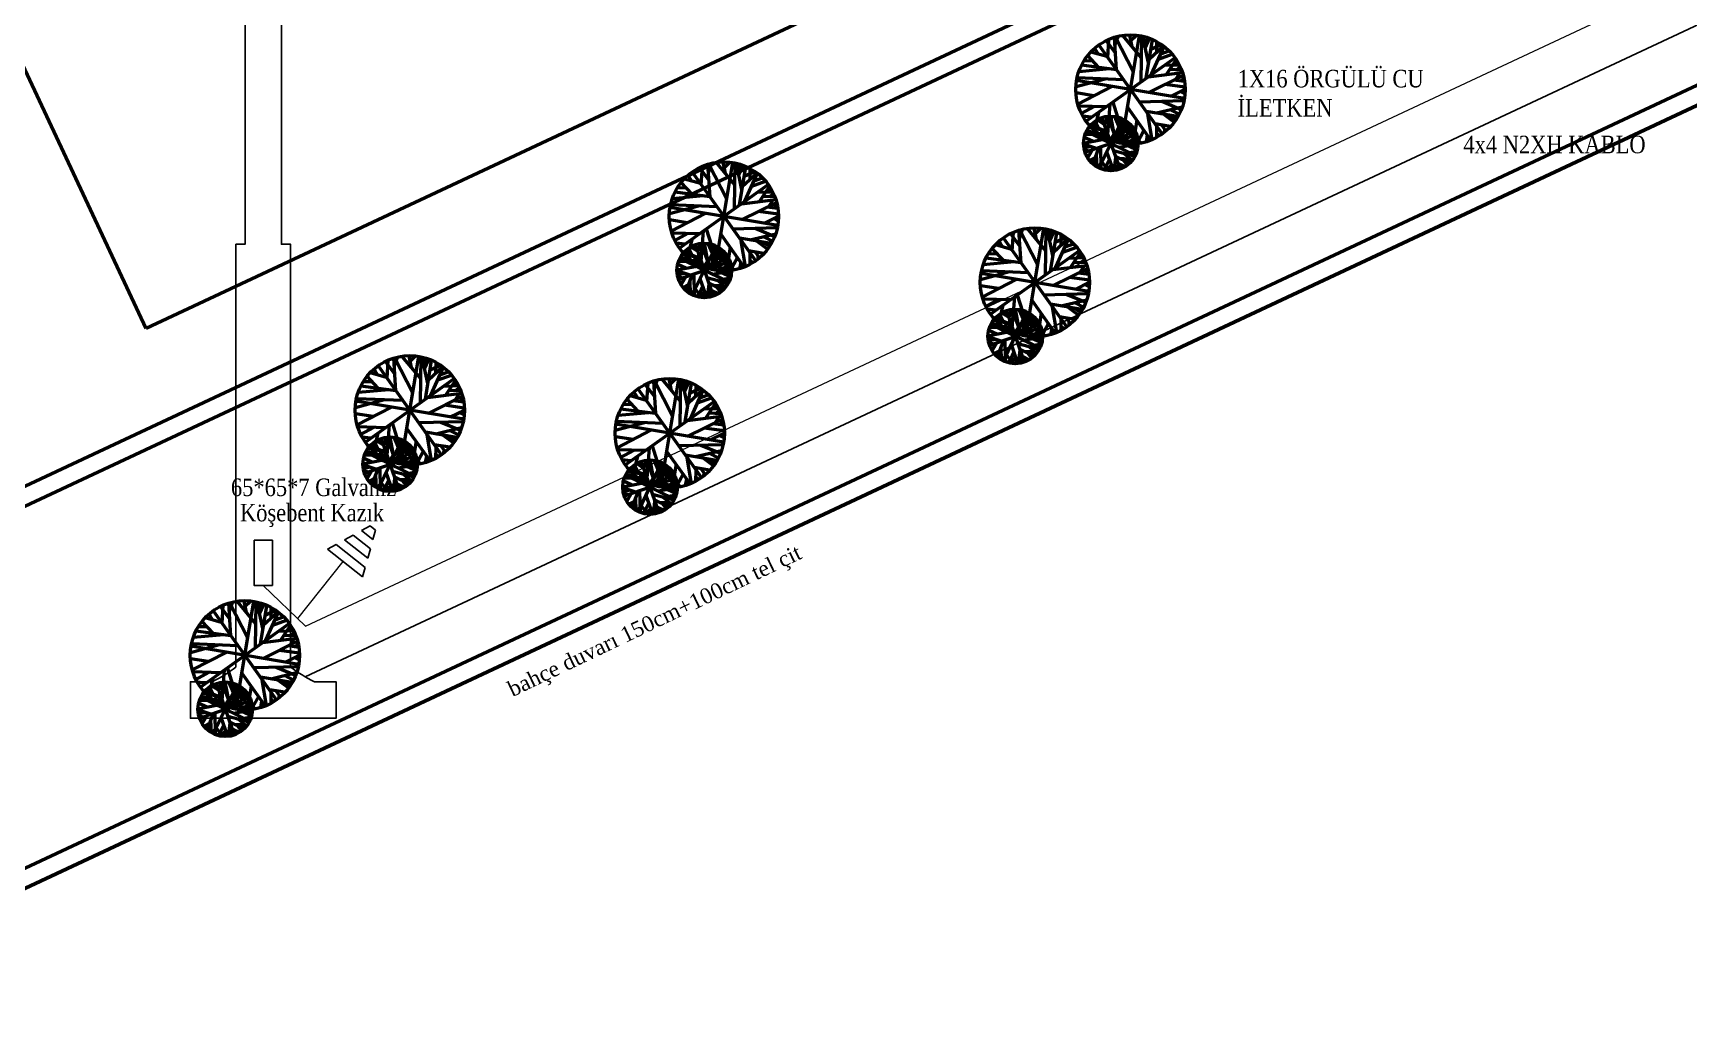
# Model space of a CAD drawing. Header units: millimetres. Extents: x 2046 to 14753, y 2361 to 29276.
# Drawn here: x 8015 to 8469.4, y 27235 to 27504.6 of the extents above; entities that cross this region are included whole.
import ezdxf

# ---------------------------------------------------------------- set-up
doc = ezdxf.new("R2010")
doc.units = ezdxf.units.MM
for name, color, linetype, lineweight in [('A.O. DUVAR', 7, 'Continuous', 50), ('ELK-YAZI', 2, 'Continuous', 25), ('TOPRAKLAMA', 44, 'Continuous', 18)]:
    doc.layers.add(name, color=color, linetype=linetype, lineweight=lineweight)
doc.layers.add('AYDINLATMA', color=3, linetype='Continuous')
doc.layers.add('aydınlatma', color=3, linetype='Continuous')
doc.styles.add('A.O. MALZEME', font='times.ttf', dxfattribs={"height": 10})
doc.styles.add('YAZI', font='times.ttf', dxfattribs={"width": 0.85})

msp = doc.modelspace()

# ---------------------------------------------------------------- linework, layer by layer
at = {"layer": 'A.O. DUVAR'}
for p, q in [((7231.272, 27014.647), (8860.199, 27777.041)), ((7233.049, 27009.959), (8861.574, 27772.164)), ((8045.982, 27423.563), (7888.232, 27760.611)), ((8886.334, 27684.383), (7265.051, 26925.567)), ((7266.829, 26920.878), (8887.71, 27679.506)), ((8887.71, 27679.506), (7266.829, 26920.878)), ((8238.445, 27513.642), (8045.982, 27423.563)), ((8313.702, 27474.36), (8318.653, 27503.943)), ((8319.201, 27497.831), (8314.112, 27503.945)), ((8316.635, 27500.891), (8316, 27504.029)), ((8316.297, 27502.607), (8317.686, 27503.976)), ((8319.076, 27491.216), (8319.258, 27503.77)), ((8309.708, 27498.161), (8305.322, 27499.409)), ((8307.29, 27498.908), (8306.385, 27500.433)), ((8307.556, 27501.238), (8324.799, 27477.064)), ((8312.049, 27499.085), (8309.461, 27502.549)), ((8309.922, 27497.839), (8310.264, 27502.815)), ((8312.355, 27494.514), (8311.793, 27503.417)), ((8311.916, 27501.223), (8312.769, 27503.654)), ((8316.975, 27493.856), (8312.028, 27503.492)), ((8321.117, 27496.48), (8319.596, 27503.656)), ((8319.924, 27501.885), (8320.914, 27503.264)), ((8320.231, 27500.518), (8321.425, 27503.121)), ((8320.453, 27492.244), (8322.169, 27502.768)), ((8321.285, 27497.482), (8325.185, 27501.062)), ((8321.741, 27500.208), (8324.59, 27501.505)), ((8321.926, 27493.313), (8325.393, 27500.97)), ((8323.359, 27499.48), (8323.406, 27502.161)), ((8324.466, 27498.894), (8326.745, 27499.714)), ((8310.436, 27494.778), (8302.053, 27494.008)), ((8312.312, 27494.522), (8302.751, 27495.778)), ((8305.851, 27496.976), (8303.39, 27496.93)), ((8304.091, 27480.53), (8328.264, 27497.773)), ((8307.519, 27495.209), (8304.45, 27498.468)), ((8323.824, 27497.457), (8327.622, 27498.824)), ((8325.51, 27495.802), (8329.503, 27495.935)), ((8325.968, 27493.209), (8328.71, 27497.326)), ((8326.976, 27494.699), (8330.123, 27494.573)), ((8328.381, 27495.894), (8329.23, 27496.438)), ((8328.889, 27494.665), (8329.766, 27495.376)), ((8309.214, 27492.008), (8301.224, 27489.856)), ((8330.969, 27486.676), (8301.386, 27491.626)), ((8314.264, 27491.793), (8301.591, 27492.312)), ((8330.427, 27493.721), (8320.995, 27492.554)), ((8330.662, 27492.996), (8321.174, 27488.291)), ((8331.105, 27489.775), (8325.652, 27490.516)), ((8331.009, 27491.336), (8328.082, 27491.711)), ((8328.616, 27491.965), (8329.642, 27493.567)), ((8329.915, 27491.462), (8330.767, 27492.292)), ((8306.129, 27487.434), (8301.258, 27488.192)), ((8301.729, 27485.139), (8311.009, 27489.935)), ((8315.027, 27474.219), (8311.414, 27485.691)), ((8330.785, 27485.997), (8318.641, 27485.683)), ((8330.115, 27483.592), (8324.73, 27485.809)), ((8327.347, 27487.315), (8331.142, 27489.197)), ((8331.101, 27487.888), (8329.83, 27488.559)), ((8309.452, 27484.361), (8301.906, 27484.594)), ((8306.209, 27484.446), (8302.674, 27482.521)), ((8305.498, 27481.533), (8303.136, 27481.814)), ((8306.276, 27477.914), (8307.461, 27482.864)), ((8307.5, 27467.607), (8314.051, 27481.097)), ((8307.891, 27480.287), (8307.672, 27481.146)), ((8308.347, 27481.366), (8313.204, 27467.337)), ((8309.002, 27479.402), (8309.869, 27481.741)), ((8310.198, 27479.699), (8309.446, 27481.726)), ((8309.7, 27477.464), (8310.687, 27481.814)), ((8310.521, 27485.155), (8309.772, 27475.613)), ((8310.207, 27481.146), (8312.38, 27474.662)), ((8310.436, 27480.744), (8311.189, 27481.789)), ((8311.822, 27476.496), (8310.811, 27481.816)), ((8313.452, 27478.088), (8311.874, 27481.739)), ((8312.653, 27479.918), (8312.791, 27481.513)), ((8312.733, 27480.789), (8313.593, 27481.249)), ((8321.761, 27475.266), (8315.398, 27484.167)), ((8329.129, 27481.698), (8320.448, 27483.15)), ((8322.136, 27475.375), (8320.944, 27482.381)), ((8323.278, 27482.734), (8330.385, 27484.405)), ((8328.164, 27480.2), (8325.222, 27482.351)), ((8328.676, 27480.858), (8327.079, 27481.983)), ((8329.51, 27482.377), (8327.166, 27483.57)), ((8307.839, 27476.705), (8303.703, 27476.801)), ((8303.761, 27471.923), (8317.79, 27476.78)), ((8317.521, 27471.076), (8304.03, 27477.628)), ((8310.231, 27475.889), (8304.225, 27477.927)), ((8308.816, 27477.861), (8304.687, 27478.676)), ((8309.68, 27477.474), (8305.271, 27479.426)), ((8306.75, 27479.951), (8305.346, 27478.756)), ((8306.928, 27479.563), (8305.74, 27479.888)), ((8307.478, 27478.48), (8306.466, 27480.477)), ((8308.945, 27479.587), (8307.017, 27480.805)), ((8310.002, 27479.121), (8307.655, 27476.825)), ((8309.869, 27477.256), (8308.182, 27476.508)), ((8311.63, 27476.847), (8310.603, 27475.245)), ((8312.458, 27474.933), (8314.318, 27480.929)), ((8314.051, 27477.185), (8312.814, 27474.589)), ((8313.263, 27475.232), (8315.572, 27480.037)), ((8314.12, 27475.536), (8316.865, 27478.719)), ((8314.18, 27477.17), (8314.464, 27480.826)), ((8314.325, 27479.232), (8315.265, 27480.311)), ((8319.092, 27474.511), (8314.33, 27478.054)), ((8314.371, 27479.93), (8315.04, 27480.452)), ((8314.402, 27477.626), (8316.778, 27478.793)), ((8315.005, 27478.87), (8316.555, 27479.089)), ((8315.616, 27477.256), (8317.631, 27477.375)), ((8315.679, 27478.292), (8316.08, 27479.571)), ((8316.045, 27474.916), (8317.941, 27476.503)), ((8316.127, 27477.855), (8317.336, 27477.926)), ((8317.899, 27480.717), (8316.844, 27474.144)), ((8319.877, 27477.869), (8317.889, 27474.255)), ((8320.775, 27476.575), (8320.434, 27474.801)), ((8327.116, 27479.003), (8322.906, 27479.707)), ((8323.361, 27476.028), (8323.402, 27478.938)), ((8324.245, 27476.509), (8323.389, 27476.995)), ((8325.894, 27477.834), (8324.806, 27479.332)), ((8325.491, 27478.36), (8325.463, 27477.392)), ((8303.279, 27474.467), (8308.407, 27475.457)), ((8306.873, 27473.004), (8303.287, 27474.181)), ((8305.33, 27473.503), (8303.363, 27473.078)), ((8305.713, 27474.947), (8303.484, 27475.998)), ((8304.578, 27472.206), (8303.484, 27472.674)), ((8304.44, 27470.36), (8305.707, 27472.567)), ((8307.498, 27473.233), (8305.792, 27468.763)), ((8308.115, 27467.352), (8308.002, 27473.365)), ((8311.493, 27466.903), (8309.698, 27472.071)), ((8317.337, 27470.776), (8311.468, 27472.341)), ((8318.266, 27474.15), (8313.051, 27473.234)), ((8313.313, 27475.707), (8314.063, 27474.323)), ((8318.256, 27474.532), (8313.567, 27475.304)), ((8318.024, 27472.543), (8315.513, 27473.669)), ((8317.002, 27475.09), (8315.687, 27474.166)), ((8315.874, 27471.894), (8317.96, 27472.261)), ((8316.191, 27476.224), (8318.125, 27475.724)), ((8316.739, 27475.488), (8318.23, 27474.983)), ((8318.198, 27473.305), (8316.847, 27473.899)), ((8317.139, 27473.945), (8317.857, 27474.568)), ((8317.756, 27471.639), (8317.241, 27472.14)), ((8317.581, 27475.863), (8318.065, 27476.004)), ((8317.651, 27475.201), (8318.173, 27475.419)), ((8317.691, 27473.52), (8318.217, 27473.798)), ((8200.456, 27464.262), (8197.868, 27467.727)), ((8198.329, 27463.016), (8198.671, 27467.993)), ((8200.762, 27459.692), (8200.199, 27468.595)), ((8200.323, 27466.401), (8201.176, 27468.832)), ((8205.381, 27459.033), (8200.435, 27468.67)), ((8202.109, 27439.537), (8207.059, 27469.12)), ((8207.608, 27463.008), (8202.518, 27469.122)), ((8205.041, 27466.069), (8204.406, 27469.207)), ((8204.704, 27467.784), (8206.093, 27469.153)), ((8207.483, 27456.394), (8207.665, 27468.947)), ((8209.524, 27461.658), (8208.003, 27468.834)), ((8208.331, 27467.063), (8209.32, 27468.441)), ((8208.638, 27465.696), (8209.832, 27468.299)), ((8208.859, 27457.422), (8210.576, 27467.945)), ((8304.955, 27471.27), (8304.112, 27470.895)), ((8306.398, 27470.413), (8304.947, 27469.643)), ((8306.07, 27469.537), (8305.155, 27469.417)), ((8306.857, 27469.092), (8306.138, 27468.469)), ((8306.782, 27471.355), (8306.908, 27467.938)), ((8308.066, 27468.912), (8307.106, 27467.842)), ((8307.503, 27468.308), (8307.668, 27467.538)), ((8310.106, 27466.918), (8308.323, 27469.29)), ((8309.186, 27467.491), (8308.425, 27467.233)), ((8310.41, 27470.063), (8308.976, 27467.059)), ((8310.957, 27468.418), (8309.493, 27466.965)), ((8311.205, 27467.67), (8310.791, 27466.868)), ((8311.688, 27466.902), (8312.106, 27470.431)), ((8315.935, 27468.948), (8311.977, 27470.87)), ((8312.368, 27467.043), (8312.799, 27468.433)), ((8312.86, 27467.149), (8312.518, 27467.503)), ((8314.589, 27467.94), (8312.669, 27468.872)), ((8313.275, 27470.271), (8316.92, 27470.069)), ((8313.838, 27467.552), (8313.528, 27468.424)), ((8313.719, 27467.86), (8313.569, 27467.4)), ((8315.261, 27468.366), (8314.154, 27469.813)), ((8316.676, 27469.717), (8314.406, 27471.541)), ((8315.599, 27468.609), (8314.993, 27469.374)), ((8316.214, 27469.22), (8315.258, 27470.123)), ((8192.497, 27445.707), (8216.671, 27462.95)), ((8195.925, 27460.387), (8192.857, 27463.646)), ((8198.115, 27463.338), (8193.728, 27464.587)), ((8195.697, 27464.086), (8194.792, 27465.61)), ((8195.962, 27466.415), (8213.206, 27442.242)), ((8209.691, 27462.659), (8213.592, 27466.239)), ((8210.147, 27465.386), (8212.997, 27466.682)), ((8210.332, 27458.491), (8213.8, 27466.148)), ((8211.766, 27464.657), (8211.812, 27467.338)), ((8212.23, 27462.635), (8216.028, 27464.001)), ((8212.872, 27464.072), (8215.151, 27464.892)), ((8198.843, 27459.956), (8190.459, 27459.185)), ((8200.718, 27459.699), (8191.157, 27460.956)), ((8194.258, 27462.153), (8191.796, 27462.107)), ((8218.833, 27458.899), (8209.402, 27457.731)), ((8213.916, 27460.98), (8217.91, 27461.113)), ((8214.375, 27458.386), (8217.116, 27462.504)), ((8215.383, 27459.877), (8218.529, 27459.75)), ((8216.787, 27461.072), (8217.637, 27461.616)), ((8217.022, 27457.143), (8218.049, 27458.744)), ((8217.296, 27459.843), (8218.173, 27460.554)), ((8197.621, 27457.186), (8189.631, 27455.034)), ((8219.376, 27451.853), (8189.792, 27456.804)), ((8202.671, 27456.97), (8189.997, 27457.489)), ((8190.135, 27450.316), (8199.415, 27455.112)), ((8219.069, 27458.173), (8209.581, 27453.469)), ((8219.511, 27454.953), (8214.058, 27455.694)), ((8215.753, 27452.493), (8219.548, 27454.375)), ((8219.416, 27456.513), (8216.489, 27456.889)), ((8219.508, 27453.066), (8218.237, 27453.736)), ((8218.321, 27456.639), (8219.174, 27457.469)), ((8194.535, 27452.611), (8189.665, 27453.369)), ((8197.858, 27449.539), (8190.312, 27449.772)), ((8194.615, 27449.624), (8191.081, 27447.698)), ((8198.928, 27450.332), (8198.179, 27440.79)), ((8203.434, 27439.396), (8199.821, 27450.869)), ((8210.168, 27440.443), (8203.804, 27449.344)), ((8219.191, 27451.174), (8207.048, 27450.861)), ((8211.685, 27447.911), (8218.791, 27449.582)), ((8218.521, 27448.769), (8213.137, 27450.986)), ((8285.826, 27446.164), (8283.238, 27449.629)), ((8283.699, 27444.918), (8284.041, 27449.895)), ((8286.132, 27441.594), (8285.57, 27450.497)), ((8285.693, 27448.303), (8286.546, 27450.734)), ((8290.752, 27440.935), (8285.805, 27450.572)), ((8287.479, 27421.439), (8292.43, 27451.022)), ((8292.978, 27444.91), (8287.889, 27451.024)), ((8290.412, 27447.971), (8289.777, 27451.108)), ((8290.074, 27449.686), (8291.463, 27451.055)), ((8292.853, 27438.296), (8293.035, 27450.849)), ((8294.894, 27443.56), (8293.373, 27450.736)), ((8293.701, 27448.965), (8294.691, 27450.343)), ((8294.008, 27447.598), (8295.202, 27450.201)), ((8294.23, 27439.324), (8295.946, 27449.847)), ((8297.136, 27446.559), (8297.183, 27449.24)), ((8193.905, 27446.711), (8191.542, 27446.992)), ((8195.157, 27445.129), (8193.752, 27443.934)), ((8195.334, 27444.74), (8194.147, 27445.066)), ((8194.682, 27443.092), (8195.867, 27448.041)), ((8195.885, 27443.658), (8194.873, 27445.654)), ((8197.351, 27444.764), (8195.424, 27445.982)), ((8195.906, 27432.784), (8202.458, 27446.274)), ((8196.297, 27445.464), (8196.078, 27446.323)), ((8196.754, 27446.544), (8201.611, 27432.514)), ((8197.409, 27444.579), (8198.275, 27446.918)), ((8198.605, 27444.877), (8197.853, 27446.904)), ((8198.106, 27442.641), (8199.094, 27446.991)), ((8198.614, 27446.323), (8200.786, 27439.839)), ((8198.843, 27445.921), (8199.595, 27446.967)), ((8200.229, 27441.673), (8199.217, 27446.994)), ((8201.858, 27443.265), (8200.28, 27446.916)), ((8200.864, 27440.11), (8202.724, 27446.106)), ((8201.059, 27445.096), (8201.198, 27446.69)), ((8201.14, 27445.966), (8201.999, 27446.427)), ((8201.67, 27440.409), (8203.979, 27445.214)), ((8202.586, 27442.347), (8202.87, 27446.004)), ((8202.732, 27444.409), (8203.672, 27445.489)), ((8202.778, 27445.108), (8203.447, 27445.63)), ((8204.085, 27443.469), (8204.486, 27444.748)), ((8206.306, 27445.894), (8205.25, 27439.321)), ((8217.535, 27446.875), (8208.855, 27448.328)), ((8210.543, 27440.552), (8209.35, 27447.558)), ((8215.523, 27444.18), (8211.312, 27444.885)), ((8216.571, 27445.378), (8213.629, 27447.529)), ((8217.082, 27446.036), (8215.486, 27447.161)), ((8217.917, 27447.555), (8215.573, 27448.748)), ((8277.868, 27427.609), (8302.041, 27444.852)), ((8281.296, 27442.289), (8278.227, 27445.548)), ((8283.485, 27445.24), (8279.099, 27446.489)), ((8281.067, 27445.988), (8280.162, 27447.512)), ((8281.333, 27448.317), (8298.576, 27424.144)), ((8295.062, 27444.561), (8298.962, 27448.141)), ((8295.518, 27447.288), (8298.367, 27448.584)), ((8295.703, 27440.393), (8299.17, 27448.049)), ((8297.601, 27444.537), (8301.399, 27445.903)), ((8298.243, 27445.974), (8300.522, 27446.794)), ((8191.685, 27439.645), (8196.814, 27440.635)), ((8194.12, 27440.124), (8191.891, 27441.176)), ((8196.246, 27441.883), (8192.11, 27441.979)), ((8192.167, 27437.101), (8206.197, 27441.958)), ((8205.927, 27436.253), (8192.437, 27442.805)), ((8198.638, 27441.066), (8192.632, 27443.105)), ((8197.223, 27443.039), (8193.093, 27443.853)), ((8198.086, 27442.651), (8193.678, 27444.604)), ((8198.409, 27444.298), (8196.062, 27442.003)), ((8198.275, 27442.433), (8196.589, 27441.686)), ((8200.036, 27442.024), (8199.01, 27440.423)), ((8202.458, 27442.362), (8201.22, 27439.767)), ((8201.72, 27440.884), (8202.47, 27439.501)), ((8206.662, 27439.709), (8201.974, 27440.481)), ((8202.527, 27440.714), (8205.271, 27443.897)), ((8207.498, 27439.689), (8202.737, 27443.231)), ((8202.808, 27442.804), (8205.185, 27443.97)), ((8203.412, 27444.047), (8204.962, 27444.267)), ((8204.023, 27442.434), (8206.037, 27442.553)), ((8205.409, 27440.267), (8204.094, 27439.343)), ((8204.451, 27440.093), (8206.348, 27441.681)), ((8204.533, 27443.032), (8205.742, 27443.104)), ((8204.598, 27441.402), (8206.532, 27440.901)), ((8205.145, 27440.665), (8206.637, 27440.161)), ((8205.988, 27441.04), (8206.472, 27441.181)), ((8206.058, 27440.379), (8206.579, 27440.596)), ((8208.283, 27443.046), (8206.295, 27439.432)), ((8209.182, 27441.752), (8208.841, 27439.979)), ((8211.768, 27441.205), (8211.808, 27444.115)), ((8212.651, 27441.686), (8211.796, 27442.173)), ((8214.301, 27443.012), (8213.213, 27444.51)), ((8213.898, 27443.537), (8213.87, 27442.569)), ((8284.213, 27441.858), (8275.83, 27441.087)), ((8286.089, 27441.601), (8276.528, 27442.858)), ((8279.628, 27444.055), (8277.167, 27444.009)), ((8304.204, 27440.801), (8294.772, 27439.633)), ((8299.287, 27442.882), (8303.28, 27443.015)), ((8299.745, 27440.288), (8302.487, 27444.406)), ((8300.753, 27441.779), (8303.9, 27441.652)), ((8302.158, 27442.973), (8303.007, 27443.518)), ((8302.393, 27439.045), (8303.419, 27440.646)), ((8302.666, 27441.744), (8303.543, 27442.456)), ((8195.28, 27438.181), (8191.693, 27439.359)), ((8193.736, 27438.68), (8191.769, 27438.256)), ((8192.984, 27437.383), (8191.891, 27437.852)), ((8193.361, 27436.448), (8192.519, 27436.073)), ((8192.846, 27435.538), (8194.114, 27437.744)), ((8194.804, 27435.59), (8193.354, 27434.82)), ((8195.905, 27438.411), (8194.198, 27433.94)), ((8195.188, 27436.532), (8195.315, 27433.116)), ((8196.522, 27432.529), (8196.409, 27438.542)), ((8199.9, 27432.081), (8198.105, 27437.249)), ((8205.743, 27435.953), (8199.874, 27437.518)), ((8200.095, 27432.08), (8200.512, 27435.609)), ((8204.342, 27434.125), (8200.383, 27436.048)), ((8206.673, 27439.328), (8201.458, 27438.411)), ((8205.082, 27434.895), (8202.812, 27436.718)), ((8206.43, 27437.721), (8203.919, 27438.846)), ((8204.28, 27437.071), (8206.366, 27437.438)), ((8206.605, 27438.483), (8205.254, 27439.076)), ((8205.546, 27439.123), (8206.264, 27439.746)), ((8206.162, 27436.816), (8205.647, 27437.317)), ((8206.098, 27438.698), (8206.624, 27438.975)), ((8282.991, 27439.088), (8275.001, 27436.936)), ((8304.746, 27433.755), (8275.163, 27438.706)), ((8288.041, 27438.872), (8275.368, 27439.391)), ((8275.506, 27432.218), (8284.786, 27437.014)), ((8304.439, 27440.075), (8294.951, 27435.371)), ((8304.882, 27436.855), (8299.429, 27437.596)), ((8301.124, 27434.395), (8304.919, 27436.277)), ((8304.786, 27438.415), (8301.859, 27438.791)), ((8304.878, 27434.968), (8303.607, 27435.638)), ((8303.692, 27438.541), (8304.544, 27439.371)), ((8194.477, 27434.714), (8193.562, 27434.594)), ((8195.263, 27434.269), (8194.545, 27433.646)), ((8196.473, 27434.09), (8195.513, 27433.02)), ((8195.91, 27433.485), (8196.074, 27432.716)), ((8198.513, 27432.096), (8196.729, 27434.467)), ((8197.592, 27432.668), (8196.831, 27432.411)), ((8198.817, 27435.241), (8197.383, 27432.237)), ((8199.363, 27433.595), (8197.9, 27432.143)), ((8199.612, 27432.848), (8199.198, 27432.045)), ((8200.775, 27432.22), (8201.205, 27433.61)), ((8201.266, 27432.326), (8200.925, 27432.68)), ((8202.996, 27433.117), (8201.076, 27434.049)), ((8201.682, 27435.448), (8205.326, 27435.246)), ((8202.245, 27432.729), (8201.935, 27433.601)), ((8202.126, 27433.038), (8201.976, 27432.578)), ((8203.668, 27433.543), (8202.56, 27434.99)), ((8204.006, 27433.787), (8203.399, 27434.552)), ((8204.621, 27434.398), (8203.665, 27435.301)), ((8279.906, 27434.513), (8275.035, 27435.271)), ((8283.229, 27431.44), (8275.683, 27431.674)), ((8279.986, 27431.526), (8276.451, 27429.6)), ((8284.298, 27432.234), (8283.549, 27422.692)), ((8288.804, 27421.298), (8285.191, 27432.771)), ((8295.538, 27422.345), (8289.175, 27431.246)), ((8304.562, 27433.076), (8292.418, 27432.763)), ((8297.055, 27429.813), (8304.162, 27431.484)), ((8303.892, 27430.671), (8298.507, 27432.888)), ((8279.275, 27428.613), (8276.913, 27428.894)), ((8283.457, 27424.553), (8279.048, 27426.506)), ((8280.527, 27427.03), (8279.123, 27425.835)), ((8280.705, 27426.642), (8279.517, 27426.968)), ((8280.053, 27424.993), (8281.238, 27429.943)), ((8281.255, 27425.56), (8280.243, 27427.556)), ((8282.722, 27426.666), (8280.794, 27427.884)), ((8281.277, 27414.686), (8287.828, 27428.176)), ((8281.668, 27427.366), (8281.449, 27428.225)), ((8282.124, 27428.446), (8286.981, 27414.416)), ((8282.779, 27426.481), (8283.646, 27428.82)), ((8283.975, 27426.779), (8283.223, 27428.806)), ((8283.477, 27424.543), (8284.464, 27428.893)), ((8283.984, 27428.225), (8286.157, 27421.741)), ((8284.213, 27427.823), (8284.966, 27428.869)), ((8285.599, 27423.575), (8284.588, 27428.896)), ((8287.229, 27425.167), (8285.651, 27428.818)), ((8286.235, 27422.012), (8288.095, 27428.008)), ((8286.43, 27426.998), (8286.568, 27428.592)), ((8286.51, 27427.868), (8287.37, 27428.329)), ((8287.04, 27422.311), (8289.349, 27427.116)), ((8287.957, 27424.249), (8288.241, 27427.906)), ((8288.102, 27426.311), (8289.042, 27427.391)), ((8288.148, 27427.01), (8288.817, 27427.532)), ((8289.456, 27425.371), (8289.857, 27426.65)), ((8291.676, 27427.796), (8290.621, 27421.223)), ((8302.906, 27428.777), (8294.225, 27430.23)), ((8295.913, 27422.454), (8294.721, 27429.46)), ((8300.893, 27426.082), (8296.683, 27426.787)), ((8301.941, 27427.28), (8298.999, 27429.431)), ((8302.453, 27427.938), (8300.856, 27429.063)), ((8303.287, 27429.457), (8300.943, 27430.65)), ((8277.056, 27421.547), (8282.184, 27422.537)), ((8279.49, 27422.026), (8277.261, 27423.078)), ((8281.616, 27423.785), (8277.48, 27423.881)), ((8277.538, 27419.003), (8291.567, 27423.86)), ((8291.298, 27418.155), (8277.807, 27424.707)), ((8284.008, 27422.968), (8278.002, 27425.007)), ((8282.593, 27424.941), (8278.464, 27425.755)), ((8283.779, 27426.2), (8281.432, 27423.905)), ((8283.646, 27424.335), (8281.959, 27423.588)), ((8285.407, 27423.926), (8284.38, 27422.325)), ((8287.828, 27424.264), (8286.591, 27421.669)), ((8287.09, 27422.786), (8287.84, 27421.403)), ((8292.033, 27421.611), (8287.344, 27422.383)), ((8287.897, 27422.616), (8290.642, 27425.799)), ((8292.869, 27421.59), (8288.107, 27425.133)), ((8288.179, 27424.706), (8290.555, 27425.872)), ((8288.782, 27425.949), (8290.332, 27426.169)), ((8289.393, 27424.336), (8291.408, 27424.455)), ((8290.779, 27422.169), (8289.464, 27421.245)), ((8289.822, 27421.995), (8291.718, 27423.583)), ((8289.904, 27424.934), (8291.113, 27425.006)), ((8289.968, 27423.304), (8291.902, 27422.803)), ((8290.516, 27422.567), (8292.007, 27422.062)), ((8291.358, 27422.942), (8291.842, 27423.083)), ((8291.428, 27422.281), (8291.95, 27422.498)), ((8293.654, 27424.948), (8291.666, 27421.334)), ((8294.552, 27423.654), (8294.211, 27421.881)), ((8297.138, 27423.107), (8297.179, 27426.017)), ((8298.022, 27423.588), (8297.166, 27424.075)), ((8299.671, 27424.914), (8298.583, 27426.412)), ((8299.268, 27425.439), (8299.24, 27424.471)), ((8280.65, 27420.083), (8277.064, 27421.261)), ((8279.107, 27420.582), (8277.14, 27420.158)), ((8278.355, 27419.285), (8277.261, 27419.754)), ((8278.732, 27418.349), (8277.889, 27417.975)), ((8278.217, 27417.439), (8279.484, 27419.646)), ((8280.175, 27417.492), (8278.724, 27416.722)), ((8281.275, 27420.313), (8279.569, 27415.842)), ((8280.559, 27418.434), (8280.685, 27415.018)), ((8281.892, 27414.431), (8281.779, 27420.444)), ((8285.27, 27413.983), (8283.475, 27419.151)), ((8291.114, 27417.855), (8285.245, 27419.42)), ((8285.465, 27413.982), (8285.883, 27417.511)), ((8289.712, 27416.027), (8285.754, 27417.95)), ((8292.043, 27421.23), (8286.828, 27420.313)), ((8290.453, 27416.797), (8288.183, 27418.62)), ((8291.801, 27419.623), (8289.29, 27420.748)), ((8289.651, 27418.973), (8291.737, 27419.34)), ((8291.975, 27420.385), (8290.624, 27420.978)), ((8290.916, 27421.024), (8291.634, 27421.648)), ((8291.533, 27418.718), (8291.018, 27419.219)), ((8291.468, 27420.6), (8291.994, 27420.877)), ((8109.747, 27413.234), (8126.99, 27389.061)), ((8114.24, 27411.081), (8111.652, 27414.546)), ((8112.113, 27409.835), (8112.455, 27414.812)), ((8114.546, 27406.511), (8113.984, 27415.414)), ((8114.107, 27413.22), (8114.96, 27415.651)), ((8119.165, 27405.853), (8114.219, 27415.489)), ((8115.893, 27386.356), (8120.843, 27415.939)), ((8121.392, 27409.827), (8116.303, 27415.941)), ((8118.826, 27412.888), (8118.191, 27416.026)), ((8118.488, 27414.603), (8119.877, 27415.972)), ((8121.267, 27403.213), (8121.449, 27415.767)), ((8123.308, 27408.477), (8121.787, 27415.653)), ((8122.115, 27413.882), (8123.104, 27415.261)), ((8122.422, 27412.515), (8123.616, 27415.118)), ((8122.644, 27404.241), (8124.36, 27414.765)), ((8123.476, 27409.479), (8127.376, 27413.059)), ((8123.932, 27412.205), (8126.781, 27413.501)), ((8124.117, 27405.31), (8127.584, 27412.967)), ((8125.55, 27411.477), (8125.597, 27414.157)), ((8279.847, 27416.616), (8278.932, 27416.496)), ((8280.634, 27416.171), (8279.915, 27415.548)), ((8281.843, 27415.992), (8280.883, 27414.922)), ((8281.28, 27415.387), (8281.445, 27414.617)), ((8283.883, 27413.998), (8282.1, 27416.369)), ((8282.963, 27414.57), (8282.202, 27414.313)), ((8284.187, 27417.142), (8282.753, 27414.139)), ((8284.734, 27415.497), (8283.27, 27414.045)), ((8284.982, 27414.75), (8284.568, 27413.947)), ((8286.145, 27414.122), (8286.576, 27415.512)), ((8286.637, 27414.228), (8286.295, 27414.582)), ((8288.366, 27415.019), (8286.446, 27415.951)), ((8287.052, 27417.35), (8290.697, 27417.148)), ((8287.615, 27414.631), (8287.305, 27415.503)), ((8287.496, 27414.94), (8287.346, 27414.48)), ((8289.038, 27415.445), (8287.931, 27416.892)), ((8289.376, 27415.689), (8288.77, 27416.454)), ((8289.991, 27416.3), (8289.035, 27417.203)), ((8108.042, 27408.972), (8105.581, 27408.927)), ((8106.282, 27392.526), (8130.455, 27409.769)), ((8109.71, 27407.206), (8106.641, 27410.465)), ((8111.899, 27410.157), (8107.513, 27411.406)), ((8109.481, 27410.905), (8108.576, 27412.429)), ((8126.015, 27409.454), (8129.813, 27410.821)), ((8126.657, 27410.891), (8128.935, 27411.711)), ((8128.159, 27405.206), (8130.901, 27409.323)), ((8130.572, 27407.891), (8131.421, 27408.435)), ((8183.453, 27403.551), (8183.795, 27408.528)), ((8185.887, 27400.227), (8185.324, 27409.13)), ((8185.448, 27406.936), (8186.301, 27409.367)), ((8190.506, 27399.568), (8185.56, 27409.205)), ((8187.234, 27380.072), (8192.184, 27409.655)), ((8192.733, 27403.543), (8187.643, 27409.657)), ((8190.166, 27406.604), (8189.531, 27409.742)), ((8189.828, 27408.319), (8191.218, 27409.688)), ((8192.607, 27396.929), (8192.789, 27409.482)), ((8194.648, 27402.193), (8193.127, 27409.369)), ((8193.456, 27407.598), (8194.445, 27408.977)), ((8193.762, 27406.231), (8194.956, 27408.834)), ((8193.984, 27397.957), (8195.7, 27408.481)), ((8111.405, 27404.005), (8103.415, 27401.853)), ((8116.455, 27403.789), (8103.782, 27404.308)), ((8112.627, 27406.775), (8104.244, 27406.004)), ((8114.503, 27406.518), (8104.942, 27407.775)), ((8132.618, 27405.718), (8123.186, 27404.551)), ((8132.853, 27404.992), (8123.365, 27400.288)), ((8127.701, 27407.799), (8131.694, 27407.932)), ((8129.167, 27406.696), (8132.314, 27406.57)), ((8130.807, 27403.962), (8131.833, 27405.563)), ((8131.08, 27406.662), (8131.957, 27407.373)), ((8132.106, 27403.458), (8132.958, 27404.288)), ((8181.05, 27400.922), (8177.982, 27404.181)), ((8183.24, 27403.873), (8178.853, 27405.122)), ((8180.822, 27404.621), (8179.916, 27406.145)), ((8181.087, 27406.95), (8198.33, 27382.777)), ((8185.58, 27404.797), (8182.992, 27408.262)), ((8194.816, 27403.194), (8198.717, 27406.775)), ((8195.272, 27405.921), (8198.121, 27407.217)), ((8195.457, 27399.026), (8198.924, 27406.683)), ((8196.89, 27405.193), (8196.937, 27407.873)), ((8197.355, 27403.17), (8201.153, 27404.536)), ((8197.997, 27404.607), (8200.276, 27405.427)), ((8108.32, 27399.431), (8103.449, 27400.188)), ((8133.16, 27398.673), (8103.577, 27403.623)), ((8103.92, 27397.135), (8113.2, 27401.932)), ((8133.296, 27401.772), (8127.843, 27402.513)), ((8129.538, 27399.312), (8133.333, 27401.194)), ((8133.2, 27403.333), (8130.273, 27403.708)), ((8133.292, 27399.885), (8132.021, 27400.555)), ((8183.968, 27400.491), (8175.584, 27399.72)), ((8185.843, 27400.234), (8176.282, 27401.491)), ((8179.383, 27402.688), (8176.921, 27402.642)), ((8177.622, 27386.242), (8201.795, 27403.485)), ((8203.958, 27399.434), (8194.527, 27398.266)), ((8199.041, 27401.515), (8203.034, 27401.648)), ((8199.5, 27398.922), (8202.241, 27403.039)), ((8200.507, 27400.412), (8203.654, 27400.286)), ((8201.912, 27401.607), (8202.762, 27402.151)), ((8202.147, 27397.678), (8203.174, 27399.279)), ((8202.42, 27400.378), (8203.298, 27401.089)), ((8111.643, 27396.358), (8104.097, 27396.591)), ((8108.4, 27396.443), (8104.865, 27394.517)), ((8108.467, 27389.911), (8109.652, 27394.86)), ((8112.712, 27397.151), (8111.963, 27387.61)), ((8117.218, 27386.215), (8113.605, 27397.688)), ((8123.952, 27387.262), (8117.589, 27396.164)), ((8132.976, 27397.993), (8120.832, 27397.68)), ((8131.319, 27393.694), (8122.639, 27395.147)), ((8125.469, 27394.73), (8132.576, 27396.401)), ((8132.306, 27395.589), (8126.921, 27397.805)), ((8131.701, 27394.374), (8129.357, 27395.567)), ((8182.746, 27397.721), (8174.756, 27395.569)), ((8204.5, 27392.389), (8174.917, 27397.339)), ((8187.796, 27397.505), (8175.122, 27398.024)), ((8175.26, 27390.851), (8184.54, 27395.647)), ((8204.193, 27398.708), (8194.706, 27394.004)), ((8204.636, 27395.488), (8199.183, 27396.229)), ((8200.878, 27393.028), (8204.673, 27394.91)), ((8204.54, 27397.048), (8201.614, 27397.424)), ((8203.446, 27397.174), (8204.299, 27398.004)), ((8107.689, 27393.53), (8105.327, 27393.811)), ((8111.007, 27389.858), (8106.878, 27390.672)), ((8111.871, 27389.47), (8107.462, 27391.423)), ((8108.941, 27391.948), (8107.537, 27390.753)), ((8109.119, 27391.559), (8107.931, 27391.885)), ((8109.669, 27390.477), (8108.657, 27392.473)), ((8111.136, 27391.583), (8109.208, 27392.802)), ((8109.691, 27379.603), (8116.242, 27393.094)), ((8112.193, 27391.118), (8109.846, 27388.822)), ((8110.082, 27392.283), (8109.863, 27393.142)), ((8110.538, 27393.363), (8115.395, 27379.334)), ((8111.193, 27391.399), (8112.06, 27393.737)), ((8112.389, 27391.696), (8111.637, 27393.723)), ((8111.891, 27389.461), (8112.878, 27393.81)), ((8112.398, 27393.142), (8114.571, 27386.658)), ((8112.627, 27392.74), (8113.38, 27393.786)), ((8114.013, 27388.492), (8113.002, 27393.813)), ((8115.643, 27390.084), (8114.065, 27393.736)), ((8114.649, 27386.93), (8116.508, 27392.925)), ((8114.844, 27391.915), (8114.982, 27393.51)), ((8114.924, 27392.785), (8115.784, 27393.246)), ((8115.454, 27387.228), (8117.763, 27392.034)), ((8116.311, 27387.533), (8119.056, 27390.716)), ((8116.371, 27389.166), (8116.655, 27392.823)), ((8116.516, 27391.228), (8117.456, 27392.308)), ((8116.562, 27391.927), (8117.231, 27392.449)), ((8116.593, 27389.623), (8118.969, 27390.789)), ((8117.196, 27390.866), (8118.746, 27391.086)), ((8117.87, 27390.289), (8118.271, 27391.568)), ((8120.09, 27392.713), (8119.035, 27386.14)), ((8124.327, 27387.371), (8123.135, 27394.378)), ((8129.307, 27391), (8125.097, 27391.704)), ((8125.552, 27388.024), (8125.593, 27390.935)), ((8128.085, 27389.831), (8126.997, 27391.329)), ((8130.355, 27392.197), (8127.413, 27394.348)), ((8127.682, 27390.356), (8127.654, 27389.389)), ((8130.867, 27392.855), (8129.27, 27393.98)), ((8179.66, 27393.146), (8174.79, 27393.904)), ((8182.983, 27390.074), (8175.437, 27390.307)), ((8179.74, 27390.159), (8176.205, 27388.233)), ((8184.053, 27390.867), (8183.304, 27381.326)), ((8188.558, 27379.931), (8184.946, 27391.404)), ((8204.316, 27391.709), (8192.172, 27391.396)), ((8196.81, 27388.446), (8203.916, 27390.117)), ((8203.646, 27389.304), (8198.261, 27391.521)), ((8204.633, 27393.601), (8203.362, 27394.271)), ((8105.47, 27386.464), (8110.598, 27387.454)), ((8109.064, 27385.001), (8105.478, 27386.178)), ((8107.904, 27386.944), (8105.675, 27387.995)), ((8110.03, 27388.702), (8105.894, 27388.798)), ((8105.952, 27383.92), (8119.981, 27388.777)), ((8119.712, 27383.073), (8106.221, 27389.624)), ((8112.422, 27387.885), (8106.416, 27389.924)), ((8112.06, 27389.252), (8110.373, 27388.505)), ((8113.821, 27388.843), (8112.794, 27387.242)), ((8116.242, 27389.182), (8115.005, 27386.586)), ((8120.457, 27386.147), (8115.242, 27385.23)), ((8115.504, 27387.704), (8116.254, 27386.32)), ((8120.447, 27386.528), (8115.758, 27387.3)), ((8121.283, 27386.508), (8116.521, 27390.05)), ((8120.215, 27384.54), (8117.704, 27385.665)), ((8117.807, 27389.253), (8119.822, 27389.372)), ((8119.193, 27387.086), (8117.878, 27386.162)), ((8118.236, 27386.912), (8120.132, 27388.5)), ((8118.318, 27389.851), (8119.527, 27389.923)), ((8118.382, 27388.221), (8120.316, 27387.721)), ((8118.93, 27387.485), (8120.421, 27386.98)), ((8120.389, 27385.302), (8119.038, 27385.895)), ((8119.33, 27385.942), (8120.048, 27386.565)), ((8119.772, 27387.859), (8120.256, 27388.001)), ((8119.842, 27387.198), (8120.364, 27387.415)), ((8119.882, 27385.517), (8120.408, 27385.794)), ((8122.068, 27389.866), (8120.08, 27386.252)), ((8122.966, 27388.571), (8122.625, 27386.798)), ((8126.436, 27388.506), (8125.58, 27388.992)), ((8179.03, 27387.246), (8176.667, 27387.527)), ((8180.282, 27385.664), (8178.877, 27384.469)), ((8180.459, 27385.275), (8179.272, 27385.601)), ((8179.807, 27383.627), (8180.992, 27388.576)), ((8181.009, 27384.193), (8179.998, 27386.189)), ((8182.476, 27385.299), (8180.549, 27386.518)), ((8181.031, 27373.319), (8187.583, 27386.809)), ((8181.422, 27385.999), (8181.203, 27386.858)), ((8181.878, 27387.079), (8186.736, 27373.05)), ((8182.533, 27385.115), (8183.4, 27387.453)), ((8183.73, 27385.412), (8182.977, 27387.439)), ((8183.231, 27383.176), (8184.218, 27387.526)), ((8183.739, 27386.858), (8185.911, 27380.374)), ((8183.968, 27386.456), (8184.72, 27387.502)), ((8185.354, 27382.208), (8184.342, 27387.529)), ((8186.983, 27383.8), (8185.405, 27387.452)), ((8185.989, 27380.645), (8187.849, 27386.641)), ((8186.184, 27385.631), (8186.323, 27387.225)), ((8186.264, 27386.501), (8187.124, 27386.962)), ((8186.794, 27380.944), (8189.104, 27385.749)), ((8187.711, 27382.882), (8187.995, 27386.539)), ((8187.856, 27384.944), (8188.797, 27386.024)), ((8187.902, 27385.643), (8188.571, 27386.165)), ((8195.292, 27380.978), (8188.929, 27389.879)), ((8191.43, 27386.429), (8190.375, 27379.856)), ((8202.66, 27387.41), (8193.979, 27388.863)), ((8195.668, 27381.087), (8194.475, 27388.093)), ((8201.695, 27385.913), (8198.754, 27388.064)), ((8202.207, 27386.571), (8200.611, 27387.696)), ((8203.041, 27388.09), (8200.698, 27389.283)), ((8107.521, 27385.499), (8105.554, 27385.075)), ((8106.769, 27384.203), (8105.675, 27384.671)), ((8107.146, 27383.267), (8106.303, 27382.892)), ((8106.631, 27382.357), (8107.898, 27384.563)), ((8108.589, 27382.409), (8107.138, 27381.64)), ((8108.261, 27381.534), (8107.346, 27381.413)), ((8109.689, 27385.23), (8107.983, 27380.759)), ((8109.048, 27381.089), (8108.329, 27380.466)), ((8108.973, 27383.352), (8109.099, 27379.935)), ((8110.306, 27379.349), (8110.193, 27385.362)), ((8112.297, 27378.915), (8110.514, 27381.286)), ((8112.601, 27382.06), (8111.167, 27379.056)), ((8113.684, 27378.9), (8111.889, 27384.068)), ((8119.528, 27382.773), (8113.659, 27384.337)), ((8113.879, 27378.899), (8114.297, 27382.428)), ((8118.126, 27380.945), (8114.168, 27382.867)), ((8115.466, 27382.268), (8119.111, 27382.066)), ((8117.452, 27380.363), (8116.345, 27381.81)), ((8118.867, 27381.714), (8116.597, 27383.537)), ((8117.79, 27380.606), (8117.184, 27381.371)), ((8118.405, 27381.217), (8117.449, 27382.12)), ((8118.065, 27383.891), (8120.151, 27384.257)), ((8119.947, 27383.635), (8119.432, 27384.136)), ((8176.81, 27380.18), (8181.939, 27381.17)), ((8179.245, 27380.66), (8177.016, 27381.711)), ((8181.371, 27382.418), (8177.234, 27382.514)), ((8177.292, 27377.636), (8191.322, 27382.493)), ((8191.052, 27376.788), (8177.562, 27383.34)), ((8183.762, 27381.601), (8177.757, 27383.64)), ((8182.348, 27383.574), (8178.218, 27384.388)), ((8183.211, 27383.186), (8178.803, 27385.139)), ((8183.534, 27384.833), (8181.187, 27382.538)), ((8183.4, 27382.968), (8181.714, 27382.221)), ((8185.161, 27382.559), (8184.135, 27380.958)), ((8187.582, 27382.898), (8186.345, 27380.302)), ((8186.844, 27381.419), (8187.594, 27380.036)), ((8187.652, 27381.249), (8190.396, 27384.432)), ((8192.623, 27380.224), (8187.862, 27383.766)), ((8187.933, 27383.339), (8190.31, 27384.505)), ((8188.537, 27384.582), (8190.087, 27384.802)), ((8189.147, 27382.969), (8191.162, 27383.088)), ((8189.21, 27384.004), (8189.611, 27385.283)), ((8189.576, 27380.628), (8191.472, 27382.216)), ((8189.658, 27383.567), (8190.867, 27383.639)), ((8189.723, 27381.937), (8191.657, 27381.437)), ((8190.27, 27381.2), (8191.761, 27380.696)), ((8191.112, 27381.575), (8191.597, 27381.716)), ((8191.183, 27380.914), (8191.704, 27381.131)), ((8193.408, 27383.582), (8191.42, 27379.967)), ((8194.307, 27382.287), (8193.965, 27380.514)), ((8200.647, 27384.715), (8196.437, 27385.42)), ((8196.892, 27381.74), (8196.933, 27384.651)), ((8197.776, 27382.221), (8196.92, 27382.708)), ((8199.426, 27383.547), (8198.338, 27385.045)), ((8199.023, 27384.072), (8198.995, 27383.104)), ((8110.257, 27380.909), (8109.297, 27379.839)), ((8109.694, 27380.304), (8109.859, 27379.535)), ((8111.377, 27379.487), (8110.616, 27379.23)), ((8113.148, 27380.415), (8111.684, 27378.962)), ((8113.396, 27379.667), (8112.982, 27378.865)), ((8114.559, 27379.039), (8114.99, 27380.43)), ((8115.051, 27379.145), (8114.709, 27379.5)), ((8116.78, 27379.936), (8114.86, 27380.869)), ((8116.029, 27379.548), (8115.719, 27380.42)), ((8115.91, 27379.857), (8115.76, 27379.397)), ((8180.405, 27378.716), (8176.818, 27379.894)), ((8178.861, 27379.215), (8176.894, 27378.791)), ((8178.109, 27377.918), (8177.016, 27378.387)), ((8178.486, 27376.983), (8177.644, 27376.608)), ((8177.971, 27376.073), (8179.238, 27378.279)), ((8181.03, 27378.946), (8179.323, 27374.475)), ((8180.313, 27377.068), (8180.439, 27373.651)), ((8181.647, 27373.064), (8181.534, 27379.077)), ((8185.025, 27372.616), (8183.229, 27377.784)), ((8190.868, 27376.489), (8184.999, 27378.053)), ((8189.466, 27374.66), (8185.508, 27376.583)), ((8191.797, 27379.863), (8186.582, 27378.946)), ((8191.787, 27380.244), (8187.098, 27381.016)), ((8190.207, 27375.43), (8187.937, 27377.253)), ((8191.555, 27378.256), (8189.044, 27379.381)), ((8190.534, 27380.802), (8189.219, 27379.878)), ((8189.405, 27377.607), (8191.491, 27377.973)), ((8191.729, 27379.018), (8190.379, 27379.611)), ((8190.67, 27379.658), (8191.389, 27380.281)), ((8191.287, 27377.351), (8190.772, 27377.852)), ((8191.222, 27379.233), (8191.748, 27379.51)), ((8179.929, 27376.125), (8178.479, 27375.356)), ((8179.601, 27375.249), (8178.687, 27375.129)), ((8180.388, 27374.805), (8179.67, 27374.181)), ((8181.597, 27374.625), (8180.637, 27373.555)), ((8181.035, 27374.02), (8181.199, 27373.251)), ((8183.638, 27372.631), (8181.854, 27375.002)), ((8182.717, 27373.203), (8181.956, 27372.946)), ((8183.942, 27375.776), (8182.508, 27372.772)), ((8184.488, 27374.13), (8183.024, 27372.678)), ((8184.737, 27373.383), (8184.322, 27372.58)), ((8185.22, 27372.615), (8185.637, 27376.144)), ((8185.899, 27372.755), (8186.33, 27374.145)), ((8186.391, 27372.861), (8186.05, 27373.215)), ((8188.121, 27373.652), (8186.201, 27374.584)), ((8186.807, 27375.983), (8190.451, 27375.782)), ((8187.37, 27373.264), (8187.059, 27374.136)), ((8187.251, 27373.573), (8187.1, 27373.113)), ((8188.792, 27374.078), (8187.685, 27375.526)), ((8189.131, 27374.322), (8188.524, 27375.087)), ((8189.745, 27374.933), (8188.79, 27375.836)), ((8064.209, 27343.684), (8063.304, 27345.208)), ((8064.475, 27346.013), (8081.718, 27321.84)), ((8068.968, 27343.86), (8066.38, 27347.325)), ((8066.841, 27342.614), (8067.183, 27347.591)), ((8069.274, 27339.29), (8068.711, 27348.193)), ((8068.835, 27345.999), (8069.688, 27348.43)), ((8073.893, 27338.632), (8068.947, 27348.268)), ((8070.621, 27319.135), (8075.571, 27348.718)), ((8076.12, 27342.606), (8071.03, 27348.72)), ((8073.554, 27345.667), (8072.919, 27348.805)), ((8073.216, 27347.382), (8074.605, 27348.751)), ((8075.995, 27335.992), (8076.177, 27348.545)), ((8078.036, 27341.256), (8076.515, 27348.432)), ((8076.843, 27346.661), (8077.832, 27348.04)), ((8077.15, 27345.294), (8078.344, 27347.897)), ((8077.372, 27337.02), (8079.088, 27347.544)), ((8078.203, 27342.258), (8082.104, 27345.838)), ((8078.66, 27344.984), (8081.509, 27346.28)), ((8078.844, 27338.089), (8082.312, 27345.746)), ((8080.278, 27344.256), (8080.325, 27346.936)), ((8069.231, 27339.297), (8059.67, 27340.554)), ((8062.77, 27341.751), (8060.308, 27341.706)), ((8061.01, 27325.305), (8085.183, 27342.548)), ((8064.438, 27339.985), (8061.369, 27343.244)), ((8066.627, 27342.936), (8062.24, 27344.185)), ((8080.742, 27342.233), (8084.541, 27343.6)), ((8081.384, 27343.67), (8083.663, 27344.49)), ((8082.429, 27340.578), (8086.422, 27340.711)), ((8082.887, 27337.985), (8085.628, 27342.102)), ((8085.3, 27340.67), (8086.149, 27341.214)), ((8085.808, 27339.441), (8086.685, 27340.152)), ((8066.133, 27336.784), (8058.143, 27334.632)), ((8087.888, 27331.452), (8058.305, 27336.402)), ((8071.183, 27336.568), (8058.509, 27337.087)), ((8067.355, 27339.554), (8058.972, 27338.783)), ((8087.345, 27338.497), (8077.914, 27337.33)), ((8087.581, 27337.771), (8078.093, 27333.067)), ((8083.895, 27339.475), (8087.042, 27339.349)), ((8087.928, 27336.112), (8085.001, 27336.487)), ((8085.534, 27336.741), (8086.561, 27338.342)), ((8086.833, 27336.237), (8087.686, 27337.067)), ((8063.047, 27332.21), (8058.177, 27332.967)), ((8058.648, 27329.914), (8067.928, 27334.711)), ((8088.024, 27334.551), (8082.57, 27335.292)), ((8084.266, 27332.091), (8088.061, 27333.973)), ((8088.02, 27332.664), (8086.749, 27333.334)), ((8066.37, 27329.137), (8058.824, 27329.37)), ((8063.127, 27329.222), (8059.593, 27327.296)), ((8062.417, 27326.309), (8060.055, 27326.59)), ((8063.195, 27322.69), (8064.38, 27327.639)), ((8065.921, 27324.178), (8066.788, 27326.516)), ((8067.117, 27324.475), (8066.365, 27326.502)), ((8066.618, 27322.24), (8067.606, 27326.589)), ((8067.44, 27329.93), (8066.691, 27320.389)), ((8067.355, 27325.519), (8068.108, 27326.565)), ((8068.741, 27321.271), (8067.729, 27326.592)), ((8071.946, 27318.994), (8068.333, 27330.467)), ((8070.37, 27322.863), (8068.793, 27326.515)), ((8078.68, 27320.041), (8072.317, 27328.943)), ((8087.704, 27330.772), (8075.56, 27330.459)), ((8086.047, 27326.473), (8077.367, 27327.926)), ((8079.055, 27320.15), (8077.863, 27327.156)), ((8080.197, 27327.509), (8087.303, 27329.18)), ((8087.034, 27328.368), (8081.649, 27330.584)), ((8085.083, 27324.976), (8082.141, 27327.127)), ((8085.595, 27325.634), (8083.998, 27326.759)), ((8086.429, 27327.153), (8084.085, 27328.346)), ((8074.44, 27315.851), (8060.949, 27322.403)), ((8067.15, 27320.664), (8061.144, 27322.703)), ((8065.735, 27322.637), (8061.605, 27323.451)), ((8066.599, 27322.249), (8062.19, 27324.202)), ((8063.669, 27324.727), (8062.265, 27323.532)), ((8063.846, 27324.338), (8062.659, 27324.664)), ((8064.397, 27323.256), (8063.385, 27325.252)), ((8065.864, 27324.362), (8063.936, 27325.581)), ((8064.419, 27312.382), (8070.97, 27325.873)), ((8066.921, 27323.896), (8064.574, 27321.601)), ((8064.809, 27325.062), (8064.591, 27325.921)), ((8066.788, 27322.031), (8065.101, 27321.284)), ((8065.266, 27326.142), (8070.123, 27312.113)), ((8067.126, 27325.921), (8069.298, 27319.437)), ((8069.376, 27319.709), (8071.236, 27325.704)), ((8069.572, 27324.694), (8069.71, 27326.289)), ((8069.652, 27325.564), (8070.511, 27326.025)), ((8070.97, 27321.961), (8069.732, 27319.365)), ((8070.182, 27320.007), (8072.491, 27324.813)), ((8071.039, 27320.312), (8073.784, 27323.495)), ((8071.099, 27321.945), (8071.382, 27325.602)), ((8071.244, 27324.007), (8072.184, 27325.087)), ((8076.01, 27319.287), (8071.249, 27322.829)), ((8071.29, 27324.706), (8071.959, 27325.228)), ((8071.32, 27322.402), (8073.697, 27323.568)), ((8071.924, 27323.645), (8073.474, 27323.865)), ((8072.535, 27322.032), (8074.55, 27322.151)), ((8072.598, 27323.067), (8072.999, 27324.347)), ((8073.046, 27322.63), (8074.255, 27322.702)), ((8074.818, 27325.492), (8073.763, 27318.919)), ((8076.795, 27322.645), (8074.808, 27319.031)), ((8084.035, 27323.778), (8079.825, 27324.483)), ((8080.28, 27320.803), (8080.321, 27323.714)), ((8082.813, 27322.61), (8081.725, 27324.108)), ((8082.41, 27323.135), (8082.382, 27322.167)), ((8060.198, 27319.243), (8065.326, 27320.233)), ((8063.792, 27317.78), (8060.206, 27318.957)), ((8062.249, 27318.278), (8060.281, 27317.854)), ((8062.632, 27319.723), (8060.403, 27320.774)), ((8061.497, 27316.981), (8060.403, 27317.45)), ((8064.758, 27321.481), (8060.622, 27321.577)), ((8060.68, 27316.699), (8074.709, 27321.556)), ((8064.417, 27318.009), (8062.711, 27313.538)), ((8065.034, 27312.127), (8064.921, 27318.14)), ((8068.549, 27321.622), (8067.522, 27320.021)), ((8075.185, 27318.926), (8069.97, 27318.009)), ((8070.232, 27320.482), (8070.982, 27319.099)), ((8075.174, 27319.307), (8070.486, 27320.079)), ((8074.942, 27317.319), (8072.431, 27318.444)), ((8073.921, 27319.865), (8072.606, 27318.941)), ((8072.964, 27319.691), (8074.86, 27321.279)), ((8073.11, 27321), (8075.044, 27320.5)), ((8073.657, 27320.264), (8075.149, 27319.759)), ((8075.117, 27318.081), (8073.766, 27318.674)), ((8074.058, 27318.721), (8074.776, 27319.344)), ((8074.5, 27320.638), (8074.984, 27320.779)), ((8074.57, 27319.977), (8075.091, 27320.194)), ((8074.61, 27318.296), (8075.136, 27318.573)), ((8077.694, 27321.35), (8077.353, 27319.577)), ((8081.163, 27321.285), (8080.308, 27321.771)), ((8061.874, 27316.046), (8061.031, 27315.671)), ((8061.358, 27315.136), (8062.626, 27317.342)), ((8063.316, 27315.188), (8061.866, 27314.419)), ((8062.989, 27314.312), (8062.074, 27314.192)), ((8063.776, 27313.868), (8063.057, 27313.244)), ((8063.701, 27316.131), (8063.827, 27312.714)), ((8064.985, 27313.688), (8064.025, 27312.618)), ((8064.422, 27313.083), (8064.586, 27312.314)), ((8067.025, 27311.694), (8065.241, 27314.065)), ((8067.329, 27314.839), (8065.895, 27311.835)), ((8067.876, 27313.194), (8066.412, 27311.741)), ((8068.412, 27311.679), (8066.617, 27316.847)), ((8074.255, 27315.552), (8068.386, 27317.116)), ((8068.607, 27311.678), (8069.025, 27315.207)), ((8072.854, 27313.724), (8068.895, 27315.646)), ((8069.287, 27311.818), (8069.717, 27313.208)), ((8071.508, 27312.715), (8069.588, 27313.648)), ((8070.194, 27315.047), (8073.839, 27314.845)), ((8070.757, 27312.327), (8070.447, 27313.199)), ((8072.18, 27313.141), (8071.073, 27314.589)), ((8073.594, 27314.493), (8071.325, 27316.316)), ((8072.518, 27313.385), (8071.911, 27314.15)), ((8073.133, 27313.996), (8072.177, 27314.899)), ((8072.793, 27316.67), (8074.879, 27317.036)), ((8074.674, 27316.414), (8074.159, 27316.915)), ((8066.104, 27312.266), (8065.343, 27312.009)), ((8068.124, 27312.446), (8067.71, 27311.643)), ((8069.779, 27311.924), (8069.437, 27312.278)), ((8070.638, 27312.636), (8070.488, 27312.176))]:
    msp.add_line(p, q, dxfattribs=at)
for centre, radius in [((8316.177, 27489.151), 14.997), ((8310.776, 27474.352), 7.499), ((8204.584, 27454.329), 14.997), ((8289.954, 27436.231), 14.997), ((8199.182, 27439.529), 7.499), ((8284.553, 27421.431), 7.499), ((8118.368, 27401.148), 14.997), ((8189.709, 27394.864), 14.997), ((8112.967, 27386.348), 7.499), ((8184.307, 27380.064), 7.499), ((8073.096, 27333.927), 14.997), ((8067.694, 27319.127), 7.499)]:
    msp.add_circle(centre, radius, dxfattribs=at)
at = {"layer": 'aydınlatma'}
msp.add_lwpolyline([(8089.623, 27328.057), (8882.208, 27699.013), (9022.406, 27714.795)], dxfattribs=at)
at = {"layer": 'ELK-YAZI'}
msp.add_lwpolyline([(8001.7, 27747.342), (8061.379, 27720.387, -0.2947543), (8073.146, 27702.16), (8073.146, 27446.679), (8070.646, 27446.679), (8070.646, 27330.706, -0.04675), (8064.114, 27326.679), (8058.146, 27326.679), (8058.146, 27316.679), (8098.146, 27316.679), (8098.146, 27326.679), (8092.178, 27326.679, -0.04675), (8085.646, 27330.706), (8085.646, 27446.679), (8083.146, 27446.679), (8083.146, 27686.679), (8083.146, 27702.16, -0.2947543), (8094.914, 27720.387), (8154.592, 27747.342, 0.7084422), (8171.281, 27754.881), (8171.281, 27756.236), (8091.914, 27720.387, 0.452993), (8083.146, 27691.624)], format="xyb", dxfattribs=at)
msp.add_lwpolyline([(8075.646, 27365.496), (8080.646, 27365.496), (8080.646, 27353.082), (8075.646, 27353.082)], close=True, dxfattribs=at)
at = {"layer": 'TOPRAKLAMA', "lineweight": -2}
for p, q in [((8107.466, 27369.419), (8105.132, 27368.145)), ((8105.132, 27368.145), (8108.259, 27365.655)), ((8107.466, 27369.419), (8108.979, 27368.214)), ((8108.979, 27368.214), (8108.259, 27365.655)), ((8098.132, 27364.322), (8095.799, 27363.048)), ((8095.799, 27363.048), (8105.383, 27355.417)), ((8098.132, 27364.322), (8106.102, 27357.976)), ((8100.466, 27365.596), (8102.799, 27366.87)), ((8100.466, 27365.596), (8106.821, 27360.536)), ((8102.799, 27366.87), (8107.54, 27363.095)), ((8107.54, 27363.095), (8106.821, 27360.536)), ((8106.102, 27357.976), (8105.383, 27355.417))]:
    msp.add_line(p, q, dxfattribs=at)
at = {"layer": 'TOPRAKLAMA'}
for p, q in [((8087.601, 27343.989), (8100.113, 27359.703)), ((8089.754, 27341.919), (8078.146, 27353.082))]:
    msp.add_line(p, q, dxfattribs=at)
msp.add_lwpolyline([(8089.754, 27341.919), (8878.769, 27711.205), (10298.885, 27864.424), (9861.335, 28505.112), (9593.381, 28437.617), (8831.634, 28527.025), (7957.776, 28302.2)], dxfattribs=at)

# ---------------------------------------------------------------- texts
at = {"layer": 'A.O. DUVAR', "style": 'A.O. MALZEME'}
msp.add_text('bahçe duvarı 150cm+100cm tel çit', height=4.21426, rotation=25.57234, dxfattribs=at).set_placement((8146.552, 27322.461, 2.634))
at = {"layer": 'AYDINLATMA', "color": 2, "insert": (8407.542, 27476.461), "char_height": 4.80249, "width": 57.19075, "attachment_point": 1, "style": 'YAZI'}
msp.add_mtext('{\\C256;4x4 N2XH KABLO}', dxfattribs=at)
at = {"layer": 'TOPRAKLAMA', "color": 2, "char_height": 4.80249, "attachment_point": 1, "style": 'YAZI'}
for s, insert, width in [('{\\C256;1X16 ÖRGÜLÜ CU İLETKEN}', (8345.589, 27494.528), 57.19075), ('{\\C256;65*65*7 Galvaniz}', (8069.274, 27382.421), 46.91834), ('{\\C256;Köşebent Kazık}', (8071.758, 27375.479), 57.19075)]:
    msp.add_mtext(s, dxfattribs=dict(at, insert=insert, width=width))

doc.saveas('drawing.dxf')
